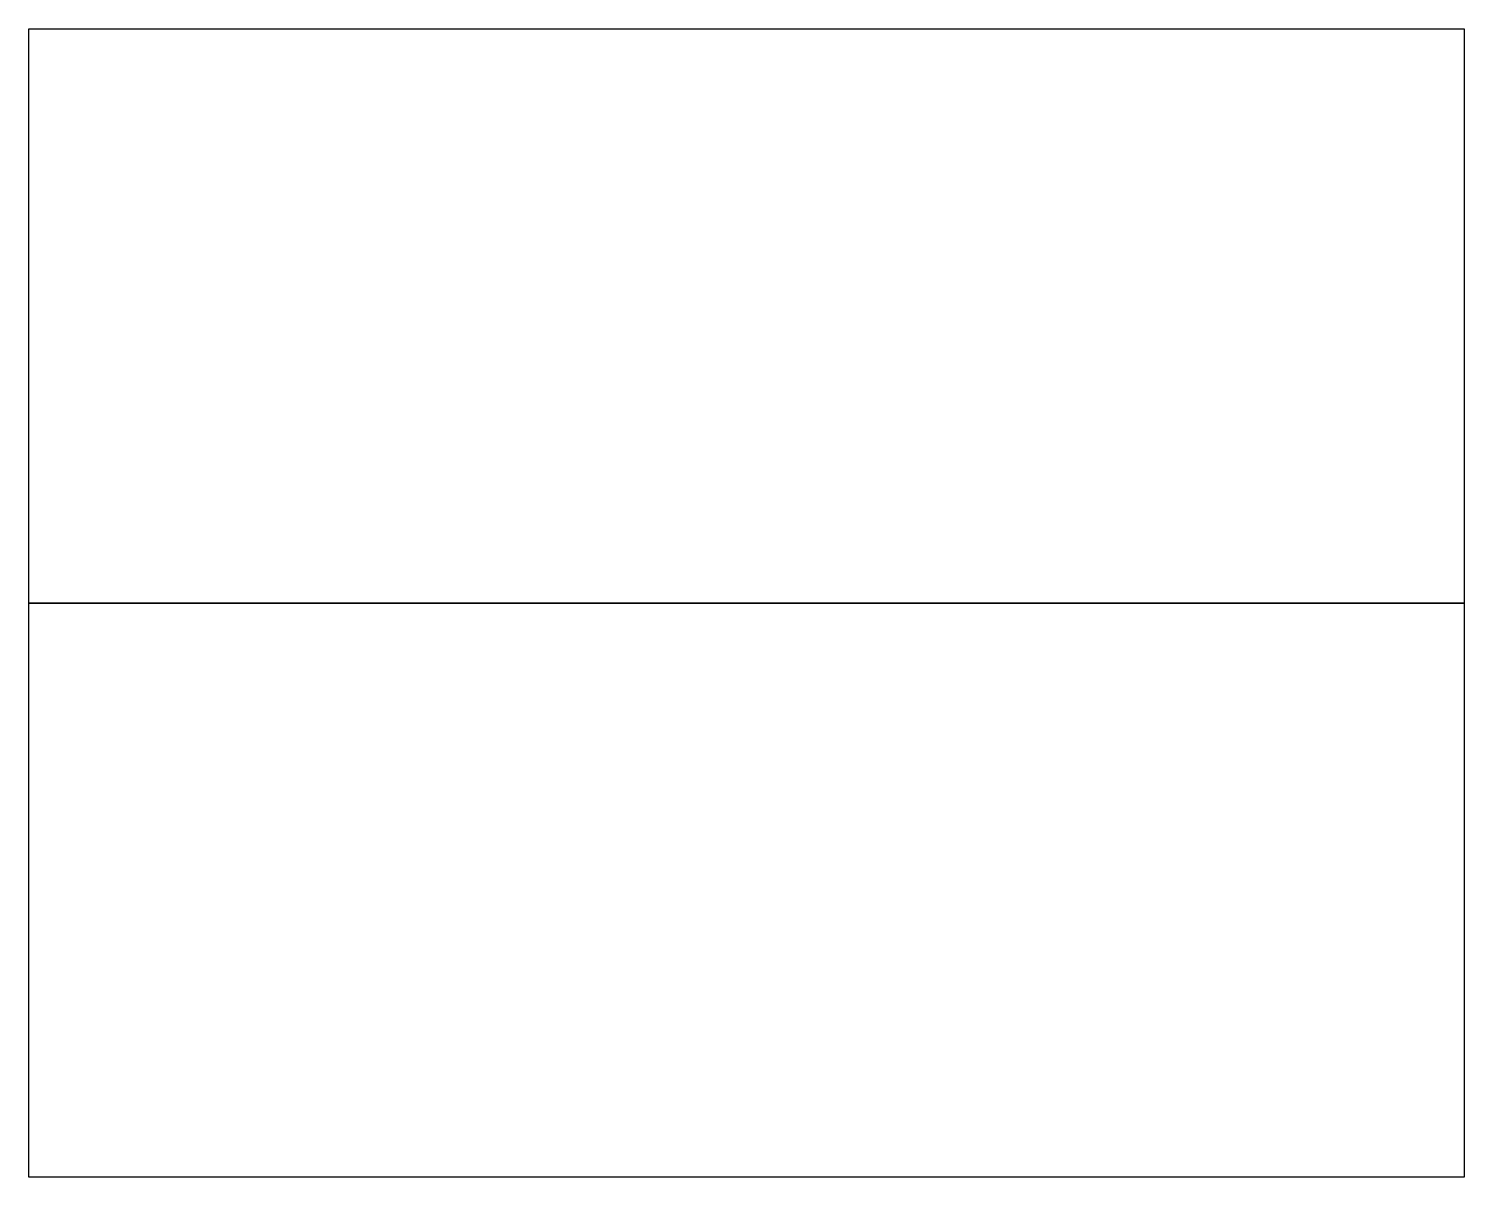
# Model space of a CAD drawing. Header units: millimetres. Extents: x 0 to 500, y -400 to 0.
import ezdxf

# ---------------------------------------------------------------- set-up
doc = ezdxf.new("R2010")
doc.units = ezdxf.units.MM
doc.layers.get('0').update_dxf_attribs({"linetype": 'CONTINUOUS'})

msp = doc.modelspace()

# ---------------------------------------------------------------- linework, layer by layer
for p, q in [((0, 0), (500, 0)), ((0, -200), (0, 0)), ((500, 0), (500, -200)), ((500, -200), (0, -200)), ((0, -200), (500, -200)), ((0, -400), (0, -200)), ((500, -200), (500, -400)), ((500, -400), (0, -400))]:
    msp.add_line(p, q)

doc.saveas('drawing.dxf')
